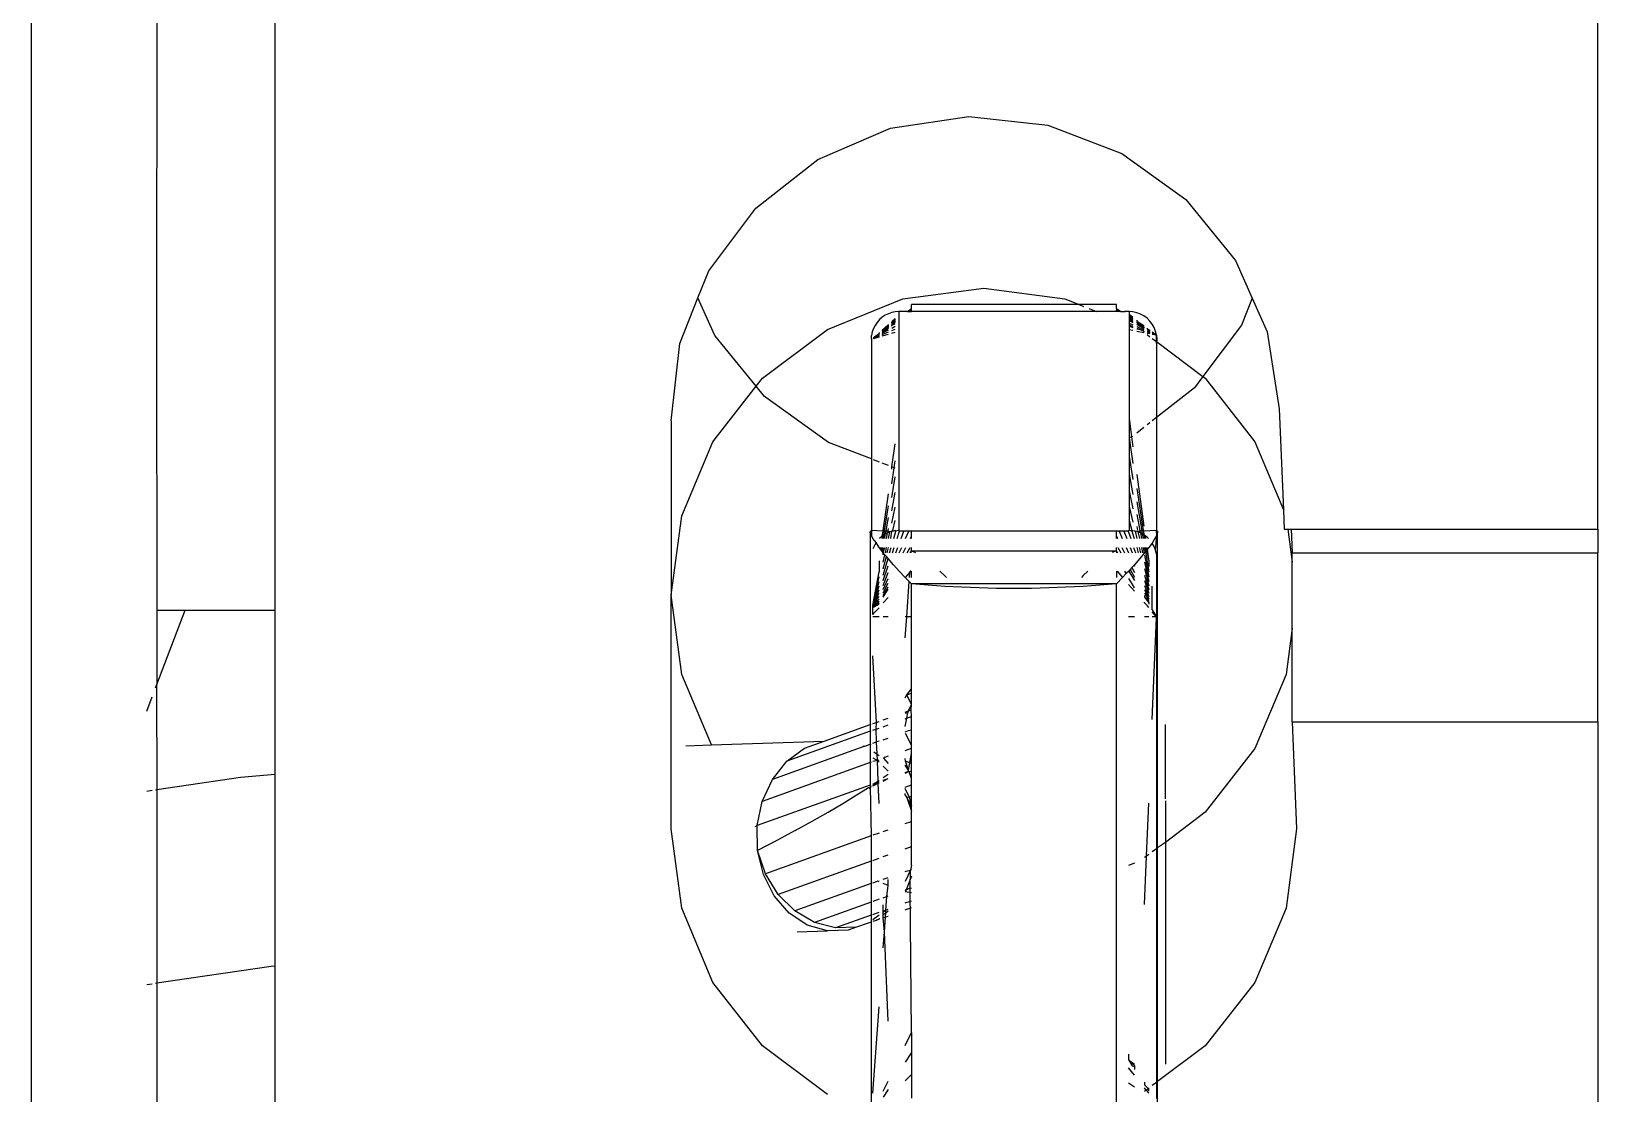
# Model space of a CAD drawing. Header units: millimetres. Extents: x 3552052 to 4144896, y -707811 to -630695.
# Drawn here: x 3697478.4 to 3697552.6, y -683423.7 to -683373.4 of the extents above; entities that cross this region are included whole.
import ezdxf

# ---------------------------------------------------------------- set-up
doc = ezdxf.new("R2010")
doc.units = ezdxf.units.MM
doc.header["$LTSCALE"] = 6
doc.header["$MEASUREMENT"] = 0
doc.layers.add('EQP', color=6, linetype='CONTINUOUS', lineweight=0)

msp = doc.modelspace()

# ---------------------------------------------------------------- linework, layer by layer
at = {"layer": 'EQP', "lineweight": -3}
for p, q in [((3697478.431, -683296.709), (3697478.431, -683579.116)), ((3697489.978, -683400.839), (3697489.978, -683348.231)), ((3697552.595, -683397.018), (3697552.595, -683348.231)), ((3697484.38, -683367.756), (3697484.365, -683388.001)), ((3697519.108, -683378.037), (3697522.825, -683377.481)), ((3697522.825, -683377.481), (3697526.562, -683377.888)), ((3697515.664, -683379.517), (3697519.108, -683378.037)), ((3697526.562, -683377.888), (3697530.064, -683379.229)), ((3697530.064, -683379.229), (3697533.093, -683381.413)), ((3697512.729, -683381.821), (3697515.664, -683379.517)), ((3697533.093, -683381.413), (3697535.442, -683384.292)), ((3697510.502, -683384.791), (3697512.729, -683381.821)), ((3697535.442, -683384.292), (3697536.241, -683386.08)), ((3697509.996, -683386.06), (3697510.502, -683384.791)), ((3697519.697, -683386.107), (3697523.531, -683385.612)), ((3697523.531, -683385.612), (3697527.364, -683386.107)), ((3697509.134, -683388.225), (3697509.996, -683386.06)), ((3697510.796, -683387.848), (3697509.996, -683386.06)), ((3697516.125, -683387.558), (3697519.697, -683386.107)), ((3697519.919, -683386.714), (3697520.103, -683386.573)), ((3697520.012, -683386.714), (3697520.103, -683386.648)), ((3697528.048, -683386.385), (3697520.103, -683386.385)), ((3697520.103, -683386.573), (3697520.103, -683386.385)), ((3697520.103, -683386.648), (3697520.103, -683386.573)), ((3697520.103, -683386.714), (3697520.103, -683386.648)), ((3697527.364, -683386.107), (3697528.048, -683386.385)), ((3697529.808, -683386.385), (3697528.048, -683386.385)), ((3697528.048, -683386.385), (3697528.254, -683386.469)), ((3697528.512, -683386.573), (3697528.857, -683386.714)), ((3697529.808, -683386.573), (3697529.808, -683386.385)), ((3697529.808, -683386.573), (3697530.019, -683386.714)), ((3697529.808, -683386.573), (3697529.808, -683386.648)), ((3697529.808, -683386.714), (3697529.808, -683386.648)), ((3697529.808, -683386.648), (3697529.913, -683386.714)), ((3697536.241, -683386.08), (3697535.736, -683387.349)), ((3697536.241, -683386.08), (3697536.951, -683387.668)), ((3697518.379, -683387.365), (3697518.304, -683387.518)), ((3697518.474, -683387.223), (3697518.379, -683387.365)), ((3697518.587, -683387.095), (3697518.474, -683387.223)), ((3697518.715, -683386.983), (3697518.587, -683387.095)), ((3697518.857, -683386.888), (3697518.715, -683386.983)), ((3697518.715, -683387.591), (3697519.01, -683387.319)), ((3697518.715, -683387.591), (3697519.01, -683387.382)), ((3697519.01, -683386.813), (3697518.857, -683386.888)), ((3697519.172, -683386.758), (3697519.01, -683386.813)), ((3697519.01, -683387.382), (3697519.01, -683387.345)), ((3697519.01, -683387.435), (3697519.01, -683387.382)), ((3697519.34, -683386.725), (3697519.172, -683386.758)), ((3697519.172, -683387.185), (3697519.34, -683387.041)), ((3697519.172, -683387.21), (3697519.34, -683387.123)), ((3697519.172, -683387.319), (3697519.34, -683387.198)), ((3697519.172, -683387.281), (3697519.34, -683387.198)), ((3697519.172, -683387.255), (3697519.172, -683387.21)), ((3697519.34, -683387.237), (3697519.172, -683387.352)), ((3697519.172, -683387.352), (3697519.34, -683387.293)), ((3697519.172, -683387.4), (3697519.172, -683387.352)), ((3697519.172, -683387.497), (3697519.34, -683387.408)), ((3697519.51, -683386.714), (3697519.34, -683386.725)), ((3697519.34, -683387.123), (3697519.34, -683387.071)), ((3697519.34, -683387.198), (3697519.34, -683387.153)), ((3697519.51, -683386.714), (3697519.511, -683397.069)), ((3697519.919, -683386.714), (3697519.51, -683386.714)), ((3697519.919, -683386.714), (3697520.012, -683386.714)), ((3697520.012, -683386.714), (3697520.103, -683386.714)), ((3697528.857, -683386.714), (3697520.103, -683386.714)), ((3697529.808, -683386.714), (3697528.857, -683386.714)), ((3697529.913, -683386.714), (3697529.808, -683386.714)), ((3697530.019, -683386.714), (3697529.913, -683386.714)), ((3697530.019, -683386.714), (3697530.186, -683386.714)), ((3697530.186, -683386.714), (3697530.221, -683386.714)), ((3697530.404, -683386.714), (3697530.186, -683386.714)), ((3697530.591, -683386.727), (3697530.404, -683386.714)), ((3697530.404, -683386.714), (3697530.404, -683386.832)), ((3697530.404, -683386.832), (3697530.591, -683386.975)), ((3697530.404, -683386.832), (3697530.404, -683386.897)), ((3697530.404, -683386.897), (3697530.591, -683387.031)), ((3697530.404, -683386.897), (3697530.404, -683386.934)), ((3697530.404, -683386.934), (3697530.591, -683387.063)), ((3697530.404, -683386.934), (3697530.404, -683386.969)), ((3697530.404, -683386.969), (3697530.591, -683387.092)), ((3697530.404, -683386.969), (3697530.404, -683387.02)), ((3697530.404, -683387.02), (3697530.591, -683387.136)), ((3697530.404, -683387.02), (3697530.404, -683387.065)), ((3697530.404, -683387.065), (3697530.591, -683387.175)), ((3697530.404, -683387.065), (3697530.404, -683387.129)), ((3697530.404, -683387.129), (3697530.591, -683387.23)), ((3697530.404, -683387.129), (3697530.404, -683387.26)), ((3697530.404, -683387.26), (3697530.591, -683387.342)), ((3697530.404, -683387.26), (3697530.404, -683387.342)), ((3697530.404, -683387.342), (3697530.591, -683387.418)), ((3697530.404, -683387.342), (3697530.404, -683387.41)), ((3697530.404, -683387.41), (3697530.591, -683387.471)), ((3697530.404, -683387.41), (3697530.404, -683387.578)), ((3697530.773, -683386.766), (3697530.591, -683386.727)), ((3697530.948, -683386.831), (3697530.773, -683386.766)), ((3697530.773, -683387.115), (3697530.773, -683387.162)), ((3697530.773, -683387.162), (3697531.112, -683387.406)), ((3697530.773, -683387.162), (3697531.112, -683387.376)), ((3697530.773, -683387.189), (3697531.112, -683387.438)), ((3697530.773, -683387.213), (3697531.112, -683387.438)), ((3697530.773, -683387.25), (3697531.112, -683387.438)), ((3697530.773, -683387.282), (3697531.112, -683387.482)), ((3697530.773, -683387.328), (3697531.112, -683387.511)), ((3697530.773, -683387.422), (3697531.112, -683387.571)), ((3697531.112, -683386.92), (3697530.948, -683386.831)), ((3697531.262, -683387.031), (3697531.112, -683386.92)), ((3697531.395, -683387.163), (3697531.262, -683387.031)), ((3697531.507, -683387.311), (3697531.395, -683387.163)), ((3697531.597, -683387.474), (3697531.507, -683387.311)), ((3697535.736, -683387.349), (3697533.904, -683389.791)), ((3697484.365, -683388.001), (3697484.38, -683400.84)), ((3697512.757, -683390.251), (3697510.796, -683387.848)), ((3697513.058, -683389.866), (3697516.125, -683387.558)), ((3697518.204, -683388.016), (3697518.215, -683387.846)), ((3697518.204, -683388.016), (3697518.249, -683387.992)), ((3697518.204, -683388.016), (3697518.204, -683393.688)), ((3697518.249, -683387.679), (3697518.215, -683387.846)), ((3697518.304, -683387.518), (3697518.249, -683387.679)), ((3697518.304, -683387.963), (3697518.587, -683387.741)), ((3697518.304, -683387.933), (3697518.587, -683387.741)), ((3697518.304, -683387.963), (3697518.587, -683387.773)), ((3697518.304, -683387.963), (3697518.587, -683387.811)), ((3697518.304, -683387.963), (3697518.587, -683387.855)), ((3697518.304, -683387.987), (3697518.587, -683387.905)), ((3697518.587, -683387.741), (3697518.587, -683387.698)), ((3697518.715, -683387.648), (3697519.01, -683387.435)), ((3697519.01, -683387.463), (3697518.715, -683387.648)), ((3697518.715, -683387.691), (3697519.01, -683387.503)), ((3697518.715, -683387.742), (3697519.01, -683387.584)), ((3697518.715, -683387.801), (3697519.01, -683387.677)), ((3697518.715, -683387.867), (3697519.01, -683387.781)), ((3697519.172, -683387.609), (3697519.34, -683387.539)), ((3697519.172, -683387.734), (3697519.34, -683387.685)), ((3697530.591, -683387.614), (3697530.404, -683387.578)), ((3697530.404, -683387.578), (3697530.405, -683391.766)), ((3697530.773, -683387.492), (3697530.937, -683387.558)), ((3697530.773, -683387.53), (3697530.937, -683387.558)), ((3697531.112, -683387.715), (3697530.773, -683387.649)), ((3697530.937, -683387.558), (3697530.993, -683387.6)), ((3697530.993, -683387.6), (3697531.112, -683387.639)), ((3697531.112, -683387.438), (3697531.112, -683387.482)), ((3697531.112, -683387.639), (3697531.112, -683387.691)), ((3697531.262, -683387.491), (3697531.262, -683387.537)), ((3697531.262, -683387.537), (3697531.395, -683387.648)), ((3697531.262, -683387.537), (3697531.395, -683387.617)), ((3697531.262, -683387.537), (3697531.395, -683387.593)), ((3697531.262, -683387.57), (3697531.395, -683387.648)), ((3697531.262, -683387.636), (3697531.395, -683387.695)), ((3697531.262, -683387.688), (3697531.395, -683387.73)), ((3697531.395, -683387.77), (3697531.262, -683387.744)), ((3697531.262, -683387.803), (3697531.395, -683387.903)), ((3697531.507, -683387.679), (3697531.704, -683387.83)), ((3697531.507, -683387.714), (3697531.704, -683387.83)), ((3697531.507, -683387.744), (3697531.704, -683387.83)), ((3697531.704, -683387.83), (3697531.507, -683387.792)), ((3697531.507, -683387.988), (3697531.706, -683388.137)), ((3697531.664, -683387.649), (3697531.597, -683387.474)), ((3697531.704, -683387.83), (3697531.664, -683387.649)), ((3697531.706, -683388.137), (3697531.704, -683387.83)), ((3697531.704, -683387.83), (3697531.719, -683388.016)), ((3697531.707, -683388.202), (3697531.706, -683388.137)), ((3697531.706, -683388.137), (3697533.904, -683389.791)), ((3697531.719, -683388.016), (3697531.707, -683388.202)), ((3697536.951, -683387.668), (3697537.518, -683391.313)), ((3697508.719, -683391.89), (3697509.134, -683388.225)), ((3697531.707, -683388.202), (3697531.707, -683391.733)), ((3697510.704, -683392.874), (3697512.757, -683390.251)), ((3697512.757, -683390.251), (3697513.058, -683389.866)), ((3697513.145, -683390.727), (3697512.757, -683390.251)), ((3697533.509, -683390.319), (3697531.707, -683391.733)), ((3697533.904, -683389.791), (3697533.509, -683390.319)), ((3697533.904, -683389.791), (3697534.004, -683389.866)), ((3697534.004, -683389.866), (3697536.358, -683392.874)), ((3697516.174, -683392.911), (3697513.145, -683390.727)), ((3697530.405, -683391.766), (3697530.526, -683392.641)), ((3697530.405, -683391.766), (3697530.405, -683392.687)), ((3697531.707, -683391.733), (3697531.507, -683391.889)), ((3697531.707, -683391.733), (3697531.707, -683397.069)), ((3697537.518, -683391.313), (3697537.716, -683396.09)), ((3697508.719, -683391.89), (3697508.719, -683400.136)), ((3697531.113, -683392.199), (3697530.773, -683392.465)), ((3697531.395, -683391.978), (3697531.262, -683392.081)), ((3697509.224, -683396.377), (3697510.704, -683392.874)), ((3697518.204, -683393.688), (3697516.174, -683392.911)), ((3697519.172, -683394.059), (3697519.34, -683392.967)), ((3697530.526, -683392.641), (3697530.405, -683392.687)), ((3697530.405, -683392.687), (3697530.591, -683393.9)), ((3697530.405, -683392.687), (3697530.405, -683393.572)), ((3697530.573, -683392.622), (3697530.526, -683392.641)), ((3697530.526, -683392.641), (3697530.591, -683393.111)), ((3697536.358, -683392.874), (3697537.716, -683396.09)), ((3697518.204, -683393.688), (3697518.205, -683397.069)), ((3697518.249, -683393.705), (3697518.204, -683393.688)), ((3697518.587, -683393.835), (3697518.304, -683393.726)), ((3697519.011, -683393.997), (3697518.715, -683393.884)), ((3697519.172, -683394.175), (3697519.172, -683394.059)), ((3697519.289, -683394.103), (3697519.172, -683394.059)), ((3697519.172, -683394.86), (3697519.289, -683394.103)), ((3697519.289, -683394.103), (3697519.34, -683393.77)), ((3697519.34, -683394.123), (3697519.289, -683394.103)), ((3697530.405, -683393.572), (3697530.591, -683394.658)), ((3697530.405, -683393.572), (3697530.405, -683394.413)), ((3697519.172, -683395.517), (3697519.34, -683394.541)), ((3697530.405, -683394.413), (3697530.591, -683395.379)), ((3697530.405, -683394.413), (3697530.405, -683395.204)), ((3697530.773, -683394.428), (3697531.113, -683396.875)), ((3697518.771, -683397.069), (3697519.011, -683395.342)), ((3697519.172, -683396.143), (3697519.34, -683395.275)), ((3697530.405, -683395.204), (3697530.591, -683396.056)), ((3697530.405, -683395.204), (3697530.405, -683395.937)), ((3697530.774, -683395.087), (3697531.078, -683397.069)), ((3697518.833, -683397.069), (3697519.011, -683395.912)), ((3697519.173, -683396.73), (3697519.34, -683395.964)), ((3697530.405, -683395.937), (3697530.591, -683396.685)), ((3697530.405, -683395.937), (3697530.405, -683396.607)), ((3697530.774, -683395.722), (3697531.005, -683397.069)), ((3697530.774, -683396.325), (3697530.917, -683397.069)), ((3697537.716, -683396.09), (3697537.755, -683397.018)), ((3697508.719, -683400.136), (3697509.224, -683396.377)), ((3697518.158, -683397.099), (3697518.205, -683397.069)), ((3697518.767, -683397.099), (3697518.205, -683397.069)), ((3697518.906, -683397.069), (3697519.011, -683396.46)), ((3697518.994, -683397.069), (3697519.011, -683396.981)), ((3697519.224, -683397.069), (3697519.34, -683396.604)), ((3697519.511, -683397.069), (3697519.365, -683397.099)), ((3697519.542, -683397.099), (3697519.511, -683397.069)), ((3697530.405, -683397.069), (3697530.369, -683397.099)), ((3697530.405, -683396.607), (3697530.537, -683397.069)), ((3697530.405, -683396.607), (3697530.405, -683397.069)), ((3697530.545, -683397.099), (3697530.405, -683397.069)), ((3697530.774, -683396.891), (3697530.812, -683397.069)), ((3697531.005, -683397.069), (3697530.923, -683397.099)), ((3697531.083, -683397.099), (3697531.005, -683397.069)), ((3697531.707, -683397.069), (3697531.083, -683397.099)), ((3697531.707, -683397.069), (3697531.754, -683397.099)), ((3697537.755, -683397.018), (3697537.924, -683397.018)), ((3697537.924, -683397.018), (3697538.132, -683398.573)), ((3697537.924, -683397.018), (3697538.086, -683397.018)), ((3697538.086, -683397.018), (3697538.132, -683398.132)), ((3697538.086, -683397.018), (3697552.595, -683397.018)), ((3697552.595, -683397.018), (3697552.595, -683398.132)), ((3697518.155, -683397.174), (3697518.158, -683397.099)), ((3697518.205, -683397.307), (3697518.155, -683397.174)), ((3697518.155, -683397.174), (3697518.155, -683406.261)), ((3697518.205, -683397.099), (3697518.205, -683397.307)), ((3697518.281, -683397.45), (3697518.205, -683397.307)), ((3697518.43, -683397.646), (3697518.281, -683397.45)), ((3697518.38, -683397.721), (3697518.304, -683397.874)), ((3697518.43, -683397.646), (3697518.38, -683397.721)), ((3697518.571, -683397.874), (3697518.43, -683397.646)), ((3697518.716, -683397.339), (3697518.588, -683397.45)), ((3697518.716, -683397.339), (3697518.767, -683397.099)), ((3697518.716, -683397.339), (3697518.8, -683397.282)), ((3697518.718, -683397.45), (3697518.716, -683397.339)), ((3697518.828, -683397.099), (3697518.767, -683397.099)), ((3697518.774, -683397.45), (3697518.8, -683397.282)), ((3697518.8, -683397.282), (3697518.828, -683397.099)), ((3697518.858, -683397.244), (3697518.8, -683397.282)), ((3697518.901, -683397.099), (3697518.828, -683397.099)), ((3697518.841, -683397.45), (3697518.858, -683397.244)), ((3697518.858, -683397.244), (3697518.901, -683397.099)), ((3697518.971, -683397.188), (3697518.858, -683397.244)), ((3697518.988, -683397.099), (3697518.901, -683397.099)), ((3697518.92, -683397.45), (3697518.971, -683397.188)), ((3697519.011, -683397.169), (3697518.971, -683397.188)), ((3697519.011, -683397.169), (3697518.988, -683397.099)), ((3697519.082, -683397.144), (3697518.988, -683397.099)), ((3697519.082, -683397.144), (3697519.011, -683397.169)), ((3697519.015, -683397.45), (3697519.082, -683397.144)), ((3697519.173, -683397.114), (3697519.082, -683397.144)), ((3697519.129, -683397.45), (3697519.173, -683397.114)), ((3697519.217, -683397.099), (3697519.173, -683397.114)), ((3697519.246, -683397.099), (3697519.217, -683397.099)), ((3697519.34, -683397.081), (3697519.246, -683397.099)), ((3697519.265, -683397.45), (3697519.365, -683397.099)), ((3697519.365, -683397.099), (3697519.34, -683397.081)), ((3697519.426, -683397.45), (3697519.542, -683397.099)), ((3697519.747, -683397.099), (3697519.542, -683397.099)), ((3697519.614, -683397.45), (3697519.747, -683397.099)), ((3697519.979, -683397.099), (3697519.747, -683397.099)), ((3697519.826, -683397.45), (3697519.979, -683397.099)), ((3697520.103, -683397.099), (3697519.979, -683397.099)), ((3697520.052, -683397.45), (3697520.103, -683397.349)), ((3697520.103, -683397.349), (3697520.103, -683397.099)), ((3697529.808, -683397.099), (3697520.103, -683397.099)), ((3697520.103, -683397.45), (3697520.103, -683397.349)), ((3697529.808, -683397.349), (3697529.808, -683397.099)), ((3697529.931, -683397.099), (3697529.808, -683397.099)), ((3697529.808, -683397.45), (3697529.808, -683397.349)), ((3697529.808, -683397.349), (3697529.858, -683397.45)), ((3697529.931, -683397.099), (3697530.085, -683397.45)), ((3697530.163, -683397.099), (3697529.931, -683397.099)), ((3697530.163, -683397.099), (3697530.297, -683397.45)), ((3697530.369, -683397.099), (3697530.163, -683397.099)), ((3697530.369, -683397.099), (3697530.485, -683397.45)), ((3697530.591, -683397.083), (3697530.545, -683397.099)), ((3697530.545, -683397.099), (3697530.646, -683397.45)), ((3697530.696, -683397.105), (3697530.591, -683397.083)), ((3697530.696, -683397.105), (3697530.782, -683397.45)), ((3697530.774, -683397.122), (3697530.696, -683397.105)), ((3697530.828, -683397.142), (3697530.774, -683397.122)), ((3697530.819, -683397.099), (3697530.828, -683397.142)), ((3697530.923, -683397.099), (3697530.828, -683397.142)), ((3697530.828, -683397.142), (3697530.896, -683397.45)), ((3697530.949, -683397.187), (3697530.828, -683397.142)), ((3697530.923, -683397.099), (3697530.949, -683397.187)), ((3697530.949, -683397.187), (3697530.991, -683397.45)), ((3697531.033, -683397.232), (3697530.949, -683397.187)), ((3697531.01, -683397.099), (3697531.033, -683397.232)), ((3697531.033, -683397.232), (3697531.07, -683397.45)), ((3697531.113, -683397.276), (3697531.033, -683397.232)), ((3697531.083, -683397.099), (3697531.113, -683397.276)), ((3697531.113, -683397.276), (3697531.137, -683397.45)), ((3697531.175, -683397.322), (3697531.113, -683397.276)), ((3697531.175, -683397.322), (3697531.192, -683397.45)), ((3697531.263, -683397.387), (3697531.175, -683397.322)), ((3697531.326, -683397.45), (3697531.263, -683397.387)), ((3697531.508, -683397.667), (3697531.341, -683397.874)), ((3697531.631, -683397.45), (3697531.508, -683397.667)), ((3697531.598, -683397.83), (3697531.508, -683397.667)), ((3697531.715, -683397.292), (3697531.631, -683397.45)), ((3697531.664, -683398.004), (3697531.715, -683397.292)), ((3697531.715, -683397.292), (3697531.707, -683397.099)), ((3697531.757, -683397.174), (3697531.715, -683397.292)), ((3697531.754, -683397.099), (3697531.757, -683397.174)), ((3697531.757, -683412.097), (3697531.757, -683397.174)), ((3697518.304, -683397.874), (3697518.281, -683397.942)), ((3697518.646, -683397.971), (3697518.571, -683397.874)), ((3697518.571, -683398.516), (3697518.571, -683399.024)), ((3697518.646, -683397.971), (3697518.66, -683397.874)), ((3697518.686, -683398.022), (3697518.646, -683397.971)), ((3697518.686, -683398.022), (3697518.709, -683397.874)), ((3697518.732, -683398.081), (3697518.686, -683398.022)), ((3697518.732, -683398.081), (3697518.768, -683397.874)), ((3697518.769, -683398.129), (3697518.732, -683398.081)), ((3697518.769, -683398.129), (3697518.838, -683397.874)), ((3697518.769, -683398.231), (3697518.769, -683398.129)), ((3697518.846, -683398.222), (3697518.769, -683398.129)), ((3697518.769, -683398.574), (3697518.846, -683398.222)), ((3697518.769, -683398.893), (3697518.916, -683398.306)), ((3697518.769, -683399.183), (3697518.994, -683398.4)), ((3697518.916, -683398.306), (3697518.846, -683398.222)), ((3697518.867, -683398.129), (3697518.923, -683397.874)), ((3697518.994, -683398.4), (3697518.916, -683398.306)), ((3697518.96, -683398.129), (3697519.023, -683397.874)), ((3697519.252, -683398.697), (3697518.994, -683398.4)), ((3697519.071, -683398.129), (3697519.144, -683397.874)), ((3697519.203, -683398.129), (3697519.287, -683397.874)), ((3697519.356, -683398.129), (3697519.453, -683397.874)), ((3697519.529, -683398.129), (3697519.641, -683397.874)), ((3697519.714, -683398.129), (3697519.842, -683397.874)), ((3697519.895, -683398.129), (3697520.038, -683397.874)), ((3697520.046, -683398.129), (3697520.103, -683398.035)), ((3697520.096, -683398.129), (3697520.103, -683398.035)), ((3697520.103, -683398.035), (3697520.103, -683397.874)), ((3697520.103, -683398.035), (3697529.808, -683398.035)), ((3697520.103, -683398.035), (3697520.3, -683398.119)), ((3697529.808, -683398.035), (3697529.61, -683398.119)), ((3697529.808, -683398.035), (3697529.808, -683397.874)), ((3697529.808, -683398.035), (3697529.865, -683398.129)), ((3697529.808, -683398.035), (3697529.808, -683398.129)), ((3697529.873, -683397.874), (3697530.016, -683398.129)), ((3697530.069, -683397.874), (3697530.196, -683398.129)), ((3697530.27, -683397.874), (3697530.382, -683398.129)), ((3697530.458, -683397.874), (3697530.555, -683398.129)), ((3697530.624, -683397.874), (3697530.708, -683398.129)), ((3697530.913, -683398.405), (3697530.659, -683398.697)), ((3697530.767, -683397.874), (3697530.84, -683398.129)), ((3697530.887, -683397.874), (3697530.951, -683398.129)), ((3697531.126, -683398.149), (3697530.913, -683398.405)), ((3697530.988, -683397.874), (3697531.044, -683398.129)), ((3697531.073, -683397.874), (3697531.126, -683398.149)), ((3697531.142, -683398.129), (3697531.126, -683398.149)), ((3697531.179, -683398.082), (3697531.142, -683398.129)), ((3697531.142, -683398.235), (3697531.341, -683399.264)), ((3697531.143, -683397.874), (3697531.179, -683398.082)), ((3697531.225, -683398.023), (3697531.179, -683398.082)), ((3697531.179, -683398.082), (3697531.341, -683399.028)), ((3697531.202, -683397.874), (3697531.225, -683398.023)), ((3697531.265, -683397.971), (3697531.225, -683398.023)), ((3697531.225, -683398.023), (3697531.341, -683398.521)), ((3697531.251, -683397.874), (3697531.265, -683397.971)), ((3697531.341, -683397.874), (3697531.265, -683397.971)), ((3697531.265, -683397.971), (3697531.341, -683398.521)), ((3697531.341, -683398.521), (3697531.341, -683398.78)), ((3697531.664, -683398.004), (3697531.598, -683397.83)), ((3697531.705, -683398.186), (3697531.664, -683398.004)), ((3697531.705, -683398.186), (3697531.707, -683401.159)), ((3697538.132, -683398.132), (3697552.595, -683398.132)), ((3697538.132, -683398.573), (3697538.132, -683398.132)), ((3697552.595, -683406.135), (3697552.595, -683398.132)), ((3697518.281, -683400.608), (3697518.571, -683399.024)), ((3697518.281, -683400.608), (3697518.571, -683399.261)), ((3697518.769, -683399.444), (3697518.998, -683398.749)), ((3697518.769, -683399.672), (3697518.998, -683399.07)), ((3697519.525, -683398.998), (3697519.252, -683398.697)), ((3697519.811, -683399.301), (3697519.525, -683398.998)), ((3697520.031, -683399.047), (3697519.811, -683399.301)), ((3697520.013, -683399.3), (3697520.031, -683399.047)), ((3697520.031, -683399.047), (3697520.035, -683398.998)), ((3697520.074, -683398.998), (3697520.035, -683398.998)), ((3697520.103, -683399.3), (3697520.103, -683398.998)), ((3697521.451, -683398.998), (3697521.672, -683399.211)), ((3697521.672, -683399.211), (3697521.759, -683399.3)), ((3697528.238, -683399.211), (3697528.152, -683399.3)), ((3697528.46, -683398.998), (3697528.238, -683399.211)), ((3697529.808, -683398.998), (3697529.808, -683399.3)), ((3697529.838, -683398.998), (3697530.1, -683399.301)), ((3697530.273, -683399.117), (3697530.1, -683399.301)), ((3697530.255, -683399.084), (3697530.213, -683398.998)), ((3697530.273, -683399.117), (3697530.255, -683399.084)), ((3697530.39, -683398.994), (3697530.273, -683399.117)), ((3697530.457, -683398.92), (3697530.39, -683398.994)), ((3697530.39, -683398.994), (3697530.659, -683399.436)), ((3697530.543, -683398.825), (3697530.457, -683398.92)), ((3697530.457, -683398.92), (3697530.659, -683399.283)), ((3697530.659, -683398.697), (3697530.543, -683398.825)), ((3697530.543, -683398.825), (3697530.659, -683399.058)), ((3697530.63, -683398.697), (3697530.659, -683398.764)), ((3697531.142, -683398.577), (3697531.341, -683399.487)), ((3697531.142, -683398.895), (3697531.341, -683399.692)), ((3697531.142, -683399.186), (3697531.341, -683399.881)), ((3697538.132, -683401.699), (3697538.132, -683398.573)), ((3697518.281, -683400.608), (3697518.571, -683399.484)), ((3697518.281, -683400.608), (3697518.571, -683399.69)), ((3697518.281, -683400.608), (3697518.571, -683399.878)), ((3697518.769, -683399.867), (3697518.998, -683399.343)), ((3697518.769, -683400.025), (3697518.998, -683399.566)), ((3697518.769, -683400.146), (3697518.998, -683399.736)), ((3697518.769, -683400.23), (3697518.998, -683399.853)), ((3697520, -683399.492), (3697519.811, -683399.301)), ((3697519.881, -683401.159), (3697520, -683399.492)), ((3697520.103, -683399.597), (3697520, -683399.492)), ((3697529.808, -683399.597), (3697520.103, -683399.597)), ((3697520.887, -683399.665), (3697520.103, -683399.597)), ((3697520.103, -683401.159), (3697520.103, -683399.597)), ((3697521.685, -683399.721), (3697520.887, -683399.665)), ((3697522.493, -683399.764), (3697521.685, -683399.721)), ((3697523.31, -683399.795), (3697522.493, -683399.764)), ((3697524.131, -683399.814), (3697523.31, -683399.795)), ((3697524.956, -683399.82), (3697524.131, -683399.814)), ((3697525.78, -683399.814), (3697524.956, -683399.82)), ((3697526.602, -683399.795), (3697525.78, -683399.814)), ((3697527.418, -683399.764), (3697526.602, -683399.795)), ((3697528.227, -683399.721), (3697527.418, -683399.764)), ((3697529.024, -683399.665), (3697528.227, -683399.721)), ((3697529.808, -683399.597), (3697529.024, -683399.665)), ((3697530.1, -683399.301), (3697529.808, -683399.597)), ((3697529.808, -683447.581), (3697529.808, -683399.597)), ((3697530.386, -683399.632), (3697530.659, -683399.948)), ((3697530.549, -683399.606), (3697530.396, -683399.345)), ((3697530.659, -683399.781), (3697530.549, -683399.606)), ((3697531.142, -683399.446), (3697531.341, -683400.049)), ((3697531.142, -683399.674), (3697531.341, -683400.197)), ((3697531.142, -683399.868), (3697531.341, -683400.323)), ((3697531.142, -683400.027), (3697531.341, -683400.425)), ((3697531.505, -683400.828), (3697531.505, -683399.705)), ((3697508.719, -683411.199), (3697508.719, -683400.136)), ((3697509.224, -683403.895), (3697508.719, -683400.136)), ((3697518.281, -683400.608), (3697518.571, -683400.047)), ((3697518.281, -683400.608), (3697518.571, -683400.195)), ((3697518.281, -683400.608), (3697518.571, -683400.321)), ((3697518.281, -683400.662), (3697518.571, -683400.424)), ((3697518.281, -683400.714), (3697518.571, -683400.503)), ((3697518.281, -683400.714), (3697518.571, -683400.557)), ((3697518.281, -683400.662), (3697518.281, -683400.608)), ((3697518.281, -683400.714), (3697518.281, -683400.662)), ((3697518.281, -683401.034), (3697518.281, -683400.714)), ((3697518.571, -683400.736), (3697518.281, -683401.034)), ((3697518.998, -683400.241), (3697518.769, -683400.506)), ((3697531.142, -683400.148), (3697531.142, -683400.231)), ((3697531.142, -683400.231), (3697531.341, -683400.504)), ((3697531.142, -683400.506), (3697531.142, -683400.472)), ((3697531.275, -683400.644), (3697531.142, -683400.506)), ((3697531.341, -683400.725), (3697531.275, -683400.644)), ((3697531.341, -683400.504), (3697531.341, -683400.558)), ((3697484.38, -683400.84), (3697485.719, -683400.84)), ((3697484.38, -683404.361), (3697485.719, -683400.84)), ((3697484.38, -683400.84), (3697484.38, -683404.361)), ((3697485.719, -683400.84), (3697489.978, -683400.839)), ((3697489.978, -683408.606), (3697489.978, -683400.839)), ((3697518.281, -683401.034), (3697518.281, -683401.071)), ((3697518.571, -683401.159), (3697518.281, -683401.159)), ((3697518.998, -683401.159), (3697518.769, -683401.159)), ((3697519.811, -683402.148), (3697519.881, -683401.159)), ((3697519.881, -683401.159), (3697519.811, -683401.159)), ((3697520.103, -683401.159), (3697519.881, -683401.159)), ((3697520.103, -683404.572), (3697520.103, -683401.159)), ((3697530.659, -683401.159), (3697530.386, -683401.159)), ((3697531.341, -683401.159), (3697531.142, -683401.159)), ((3697531.505, -683400.828), (3697531.707, -683401.159)), ((3697531.707, -683401.159), (3697531.505, -683400.925)), ((3697531.707, -683401.159), (3697531.505, -683401.159)), ((3697531.505, -683406.021), (3697531.705, -683401.206)), ((3697531.705, -683401.206), (3697531.707, -683401.159)), ((3697531.705, -683401.206), (3697531.707, -683412.135)), ((3697538.132, -683401.699), (3697537.838, -683403.895)), ((3697538.132, -683406.135), (3697538.132, -683401.699)), ((3697518.451, -683406.155), (3697518.281, -683403.004)), ((3697484.318, -683404.525), (3697484.365, -683404.4)), ((3697484.365, -683404.4), (3697484.38, -683404.361)), ((3697484.365, -683404.4), (3697484.38, -683409.34)), ((3697510.629, -683407.221), (3697509.224, -683403.895)), ((3697537.838, -683403.895), (3697536.358, -683407.398)), ((3697483.9, -683405.623), (3697484.157, -683404.948)), ((3697519.811, -683404.994), (3697519.877, -683404.849)), ((3697519.877, -683404.849), (3697520.103, -683404.572)), ((3697519.877, -683404.849), (3697520.103, -683404.768)), ((3697520.103, -683405.307), (3697519.877, -683404.849)), ((3697520.103, -683404.768), (3697520.103, -683404.572)), ((3697520.103, -683405.307), (3697520.103, -683404.768)), ((3697518.769, -683406.044), (3697518.998, -683405.961)), ((3697519.811, -683405.667), (3697519.964, -683405.612)), ((3697519.925, -683405.698), (3697519.811, -683405.739)), ((3697519.811, -683405.989), (3697519.879, -683405.965)), ((3697519.811, -683406.356), (3697519.879, -683405.965)), ((3697519.879, -683405.965), (3697519.925, -683405.698)), ((3697519.879, -683405.965), (3697519.97, -683405.924)), ((3697519.925, -683405.698), (3697519.964, -683405.612)), ((3697519.964, -683405.612), (3697520.103, -683405.307)), ((3697519.964, -683405.612), (3697520.096, -683405.564)), ((3697519.97, -683405.924), (3697520.103, -683405.884)), ((3697520.096, -683405.564), (3697520.103, -683405.307)), ((3697520.103, -683405.884), (3697520.096, -683405.564)), ((3697520.103, -683406.505), (3697520.103, -683405.884)), ((3697518.155, -683406.575), (3697514.198, -683407.996)), ((3697515.976, -683407.043), (3697518.155, -683406.261)), ((3697518.155, -683406.261), (3697518.196, -683406.246)), ((3697518.155, -683406.261), (3697518.155, -683406.575)), ((3697518.155, -683406.575), (3697518.196, -683406.56)), ((3697518.155, -683406.575), (3697518.155, -683407.19)), ((3697518.281, -683406.216), (3697518.451, -683406.155)), ((3697518.281, -683406.53), (3697518.428, -683406.486)), ((3697518.428, -683406.486), (3697518.451, -683406.155)), ((3697518.428, -683406.486), (3697518.571, -683406.435)), ((3697518.45, -683407.084), (3697518.428, -683406.486)), ((3697518.451, -683406.155), (3697518.525, -683406.131)), ((3697518.525, -683406.131), (3697518.571, -683406.115)), ((3697518.769, -683406.363), (3697518.998, -683406.281)), ((3697519.811, -683406.61), (3697519.971, -683406.538)), ((3697519.811, -683406.675), (3697520.103, -683407.247)), ((3697519.971, -683406.538), (3697520.103, -683406.505)), ((3697520.103, -683407.247), (3697520.103, -683406.505)), ((3697532.129, -683409.774), (3697532.129, -683406.265)), ((3697538.132, -683406.135), (3697552.595, -683406.135)), ((3697538.132, -683406.135), (3697538.342, -683411.199)), ((3697552.595, -683406.135), (3697552.595, -683445.253)), ((3697509.417, -683407.262), (3697510.629, -683407.221)), ((3697510.629, -683407.221), (3697515.976, -683407.043)), ((3697517.895, -683407.283), (3697513.522, -683408.854)), ((3697514.198, -683407.996), (3697515.043, -683407.378)), ((3697515.043, -683407.378), (3697515.976, -683407.043)), ((3697517.821, -683407.262), (3697517.895, -683407.283)), ((3697517.895, -683407.283), (3697518.155, -683407.19)), ((3697518.155, -683407.19), (3697518.196, -683407.175)), ((3697518.155, -683407.19), (3697518.155, -683408.056)), ((3697518.281, -683407.145), (3697518.45, -683407.084)), ((3697518.571, -683407.041), (3697518.45, -683407.084)), ((3697518.474, -683407.654), (3697518.45, -683407.084)), ((3697518.769, -683406.984), (3697518.998, -683406.901)), ((3697519.811, -683407.485), (3697520.103, -683407.38)), ((3697520.103, -683407.38), (3697520.103, -683407.247)), ((3697520.103, -683407.621), (3697520.103, -683407.38)), ((3697536.358, -683407.398), (3697534.004, -683410.406)), ((3697513.522, -683408.854), (3697514.198, -683407.996)), ((3697518.155, -683408.056), (3697513.818, -683409.613)), ((3697518.196, -683408.041), (3697518.155, -683408.056)), ((3697518.155, -683408.056), (3697518.155, -683409.121)), ((3697518.281, -683407.834), (3697518.492, -683407.959)), ((3697518.492, -683407.959), (3697518.281, -683408.011)), ((3697518.328, -683407.559), (3697518.474, -683407.654)), ((3697518.474, -683407.654), (3697518.571, -683407.717)), ((3697518.492, -683407.959), (3697518.474, -683407.654)), ((3697518.492, -683407.959), (3697518.571, -683407.93)), ((3697518.492, -683407.959), (3697518.571, -683408.037)), ((3697518.527, -683408.934), (3697518.492, -683407.959)), ((3697518.832, -683407.813), (3697518.781, -683407.855)), ((3697518.781, -683407.855), (3697518.998, -683408.103)), ((3697518.998, -683407.753), (3697518.832, -683407.813)), ((3697519.821, -683407.989), (3697519.811, -683407.863)), ((3697519.969, -683408.421), (3697519.811, -683408.182)), ((3697519.969, -683408.421), (3697519.821, -683407.989)), ((3697520.103, -683408.111), (3697519.821, -683407.989)), ((3697519.969, -683408.421), (3697520.103, -683407.621)), ((3697520.103, -683408.451), (3697520.103, -683407.621)), ((3697484.38, -683409.34), (3697488.341, -683408.754)), ((3697488.341, -683408.754), (3697489.978, -683408.606)), ((3697489.978, -683417.675), (3697489.978, -683408.606)), ((3697513.039, -683409.897), (3697513.502, -683408.897)), ((3697513.502, -683408.897), (3697513.522, -683408.854)), ((3697518.281, -683409.076), (3697518.527, -683408.934)), ((3697518.527, -683408.934), (3697518.571, -683408.909)), ((3697518.529, -683408.987), (3697518.527, -683408.934)), ((3697518.769, -683408.235), (3697518.998, -683408.463)), ((3697518.769, -683408.772), (3697518.998, -683408.614)), ((3697518.769, -683408.9), (3697518.998, -683408.818)), ((3697518.769, -683408.939), (3697518.998, -683408.818)), ((3697519.811, -683408.527), (3697519.96, -683408.473)), ((3697519.811, -683408.556), (3697519.96, -683408.473)), ((3697519.96, -683408.473), (3697519.969, -683408.421)), ((3697519.96, -683408.473), (3697519.993, -683408.491)), ((3697519.993, -683408.491), (3697520.103, -683408.451)), ((3697520.103, -683408.814), (3697519.993, -683408.491)), ((3697520.103, -683408.814), (3697520.103, -683408.451)), ((3697520.103, -683409.12), (3697520.103, -683408.814)), ((3697483.9, -683409.411), (3697484.157, -683409.373)), ((3697484.318, -683409.349), (3697484.38, -683409.34)), ((3697484.38, -683409.34), (3697484.38, -683418.492)), ((3697518.155, -683409.121), (3697512.802, -683411.043)), ((3697513.818, -683409.613), (3697513.039, -683409.897)), ((3697516.848, -683409.992), (3697517.488, -683409.604)), ((3697517.488, -683409.604), (3697518.072, -683409.237)), ((3697518.072, -683409.237), (3697518.155, -683409.225)), ((3697518.086, -683409.264), (3697518.155, -683409.225)), ((3697518.155, -683409.121), (3697518.196, -683409.106)), ((3697518.155, -683409.121), (3697518.155, -683409.225)), ((3697518.155, -683409.225), (3697518.196, -683409.174)), ((3697518.155, -683409.225), (3697518.196, -683409.202)), ((3697518.155, -683409.225), (3697518.196, -683411.527)), ((3697518.281, -683409.076), (3697518.529, -683408.987)), ((3697518.281, -683409.154), (3697518.529, -683408.987)), ((3697518.281, -683409.154), (3697518.531, -683409.041)), ((3697518.529, -683408.987), (3697518.571, -683408.972)), ((3697518.531, -683409.041), (3697518.529, -683408.987)), ((3697518.531, -683409.041), (3697518.571, -683409.024)), ((3697518.571, -683409.992), (3697518.531, -683409.041)), ((3697519.811, -683409.225), (3697520.103, -683409.12)), ((3697519.997, -683409.679), (3697519.811, -683409.29)), ((3697519.811, -683409.6), (3697519.811, -683409.522)), ((3697519.811, -683409.6), (3697519.885, -683409.719)), ((3697519.997, -683409.679), (3697520.103, -683409.645)), ((3697520.103, -683409.645), (3697520.103, -683409.12)), ((3697520.103, -683410.112), (3697520.103, -683409.645)), ((3697512.802, -683411.043), (3697513.039, -683409.897)), ((3697515.401, -683410.827), (3697516.152, -683410.399)), ((3697516.152, -683410.399), (3697516.848, -683409.992)), ((3697519.885, -683409.719), (3697519.997, -683409.679)), ((3697519.885, -683409.719), (3697520.103, -683410.359)), ((3697520.103, -683410.112), (3697519.885, -683409.719)), ((3697519.997, -683409.679), (3697520.103, -683410.112)), ((3697520.103, -683410.359), (3697520.103, -683410.112)), ((3697520.103, -683410.843), (3697520.103, -683410.359)), ((3697531.237, -683412.488), (3697531.341, -683409.979)), ((3697532.129, -683409.864), (3697532.129, -683411.838)), ((3697534.004, -683410.406), (3697532.129, -683411.838)), ((3697512.698, -683411.08), (3697512.802, -683411.043)), ((3697512.82, -683412.226), (3697512.802, -683411.043)), ((3697514.595, -683411.274), (3697515.401, -683410.827)), ((3697519.811, -683410.948), (3697520.103, -683410.843)), ((3697520.103, -683412.034), (3697520.103, -683410.843)), ((3697509.224, -683414.958), (3697508.719, -683411.199)), ((3697513.734, -683411.74), (3697512.82, -683412.226)), ((3697518.196, -683411.527), (3697513.195, -683413.323)), ((3697514.595, -683411.274), (3697513.734, -683411.74)), ((3697518.196, -683411.527), (3697518.196, -683412.719)), ((3697518.571, -683411.393), (3697518.281, -683411.497)), ((3697518.77, -683411.322), (3697518.998, -683411.239)), ((3697532.129, -683411.838), (3697531.757, -683412.097)), ((3697532.129, -683411.838), (3697532.129, -683422.333)), ((3697538.342, -683411.199), (3697537.838, -683414.958)), ((3697513.092, -683413.36), (3697512.82, -683412.226)), ((3697513.195, -683413.323), (3697512.82, -683412.226)), ((3697518.281, -683412.688), (3697518.571, -683412.584)), ((3697518.77, -683412.513), (3697518.998, -683412.431)), ((3697519.811, -683412.139), (3697520.103, -683412.034)), ((3697520.103, -683412.921), (3697520.103, -683412.034)), ((3697531.142, -683414.773), (3697531.237, -683412.488)), ((3697531.237, -683412.488), (3697531.142, -683412.559)), ((3697531.341, -683412.41), (3697531.237, -683412.488)), ((3697531.707, -683412.135), (3697531.505, -683412.286)), ((3697531.757, -683412.097), (3697531.707, -683412.135)), ((3697531.707, -683412.135), (3697531.707, -683423.198)), ((3697531.757, -683423.16), (3697531.757, -683412.097)), ((3697513.598, -683414.369), (3697513.092, -683413.36)), ((3697513.798, -683414.298), (3697513.195, -683413.323)), ((3697518.196, -683412.719), (3697513.798, -683414.298)), ((3697518.196, -683412.719), (3697518.196, -683413.787)), ((3697520.057, -683413.146), (3697519.811, -683413.683)), ((3697519.811, -683413.208), (3697519.856, -683413.192)), ((3697519.856, -683413.192), (3697520.057, -683413.146)), ((3697520.05, -683413.996), (3697520.057, -683413.146)), ((3697520.103, -683412.921), (3697520.057, -683413.146)), ((3697520.057, -683413.146), (3697520.103, -683413.103)), ((3697530.66, -683412.827), (3697530.387, -683412.938)), ((3697518.196, -683413.787), (3697514.588, -683415.083)), ((3697518.196, -683413.787), (3697518.196, -683414.661)), ((3697518.281, -683413.757), (3697518.5, -683413.679)), ((3697518.5, -683413.679), (3697518.571, -683413.653)), ((3697518.571, -683413.708), (3697518.5, -683413.679)), ((3697518.77, -683413.582), (3697518.998, -683413.5)), ((3697518.998, -683413.881), (3697518.77, -683413.788)), ((3697518.942, -683414.394), (3697518.998, -683413.881)), ((3697518.998, -683413.881), (3697518.998, -683413.598)), ((3697519.811, -683414.082), (3697519.849, -683414.089)), ((3697519.849, -683414.089), (3697519.811, -683414.141)), ((3697520.103, -683413.436), (3697519.849, -683414.089)), ((3697519.849, -683414.089), (3697520.05, -683413.996)), ((3697520.05, -683413.996), (3697520.103, -683413.998)), ((3697520.103, -683420.84), (3697520.05, -683413.996)), ((3697514.306, -683415.184), (3697513.598, -683414.369)), ((3697514.588, -683415.083), (3697513.798, -683414.298)), ((3697518.196, -683414.661), (3697515.511, -683415.626)), ((3697518.196, -683414.661), (3697518.196, -683415.281)), ((3697518.571, -683414.527), (3697518.281, -683414.631)), ((3697518.77, -683414.456), (3697518.942, -683414.394)), ((3697518.77, -683415.075), (3697518.77, -683414.785)), ((3697518.898, -683415.043), (3697518.942, -683414.394)), ((3697518.942, -683414.394), (3697518.998, -683414.374)), ((3697520.103, -683414.218), (3697519.811, -683414.18)), ((3697519.811, -683414.701), (3697520.103, -683414.596)), ((3697510.704, -683418.461), (3697509.224, -683414.958)), ((3697514.721, -683415.457), (3697514.306, -683415.184)), ((3697515.511, -683415.626), (3697514.588, -683415.083)), ((3697515.166, -683415.749), (3697514.721, -683415.457)), ((3697518.196, -683415.281), (3697516.504, -683415.889)), ((3697518.196, -683415.61), (3697518.155, -683415.624)), ((3697518.196, -683415.281), (3697518.196, -683415.61)), ((3697518.196, -683415.61), (3697518.196, -683424.618)), ((3697518.281, -683415.251), (3697518.571, -683415.147)), ((3697518.571, -683415.284), (3697518.281, -683415.496)), ((3697518.43, -683415.527), (3697518.281, -683415.58)), ((3697518.43, -683415.527), (3697518.466, -683415.499)), ((3697518.498, -683415.498), (3697518.466, -683415.499)), ((3697518.498, -683415.498), (3697518.571, -683415.476)), ((3697518.571, -683415.421), (3697518.571, -683415.476)), ((3697518.898, -683415.043), (3697518.77, -683415.138)), ((3697518.77, -683415.075), (3697518.898, -683415.043)), ((3697518.77, -683415.138), (3697518.77, -683415.075)), ((3697518.77, -683415.271), (3697518.77, -683415.138)), ((3697518.886, -683415.184), (3697518.77, -683415.271)), ((3697518.77, -683415.405), (3697518.77, -683415.271)), ((3697518.77, -683415.405), (3697518.873, -683415.368)), ((3697518.823, -683416.071), (3697518.77, -683415.405)), ((3697518.823, -683416.071), (3697518.873, -683415.368)), ((3697518.873, -683415.368), (3697518.886, -683415.184)), ((3697518.873, -683415.368), (3697518.998, -683415.323)), ((3697518.886, -683415.184), (3697518.898, -683415.043)), ((3697518.998, -683415.099), (3697518.886, -683415.184)), ((3697518.898, -683415.043), (3697518.998, -683414.993)), ((3697518.915, -683415.023), (3697518.898, -683415.043)), ((3697519.811, -683415.027), (3697520.103, -683414.922)), ((3697537.838, -683414.958), (3697536.358, -683418.461)), ((3697514.686, -683416.077), (3697516.121, -683416.026)), ((3697516.121, -683416.026), (3697515.166, -683415.749)), ((3697516.504, -683415.889), (3697515.511, -683415.626)), ((3697517.111, -683415.996), (3697516.121, -683416.026)), ((3697517.5, -683415.857), (3697516.504, -683415.889)), ((3697517.5, -683415.857), (3697517.111, -683415.996)), ((3697518.056, -683415.661), (3697517.5, -683415.857)), ((3697518.155, -683415.624), (3697518.056, -683415.661)), ((3697518.77, -683416.823), (3697518.823, -683416.071)), ((3697518.998, -683420.304), (3697518.823, -683416.071)), ((3697484.38, -683418.492), (3697489.788, -683417.692)), ((3697489.788, -683417.692), (3697489.978, -683417.675)), ((3697489.978, -683445.253), (3697489.978, -683417.675)), ((3697483.9, -683418.563), (3697484.157, -683418.525)), ((3697484.318, -683418.501), (3697484.38, -683418.492)), ((3697484.38, -683418.492), (3697484.365, -683493.558)), ((3697513.058, -683421.469), (3697510.704, -683418.461)), ((3697536.358, -683418.461), (3697534.004, -683421.469)), ((3697518.281, -683423.707), (3697518.571, -683419.623)), ((3697516.125, -683423.777), (3697513.058, -683421.469)), ((3697519.811, -683421.447), (3697520.103, -683420.84)), ((3697520.103, -683420.84), (3697520.103, -683421.78)), ((3697534.004, -683421.469), (3697531.757, -683423.16)), ((3697520.103, -683421.78), (3697519.811, -683422.242)), ((3697520.103, -683421.78), (3697520.103, -683422.816)), ((3697530.387, -683421.856), (3697530.387, -683422.095)), ((3697530.387, -683422.095), (3697530.396, -683422.15)), ((3697530.396, -683422.15), (3697530.549, -683422.411)), ((3697530.396, -683422.15), (3697530.66, -683422.391)), ((3697530.396, -683422.15), (3697530.66, -683422.335)), ((3697520.103, -683422.816), (3697519.811, -683423.118)), ((3697520.103, -683422.816), (3697520.103, -683423.938)), ((3697530.66, -683422.853), (3697530.387, -683422.509)), ((3697530.549, -683422.411), (3697530.66, -683422.442)), ((3697530.66, -683422.391), (3697530.66, -683422.442)), ((3697530.66, -683422.442), (3697530.66, -683422.586)), ((3697518.77, -683423.611), (3697518.998, -683423.135)), ((3697518.998, -683423.528), (3697518.77, -683423.891)), ((3697530.66, -683423.424), (3697530.387, -683423.229)), ((3697531.142, -683423.182), (3697531.142, -683423.276)), ((3697531.142, -683423.212), (3697531.142, -683423.276)), ((3697531.142, -683423.276), (3697531.142, -683423.316)), ((3697531.142, -683423.316), (3697531.275, -683423.449)), ((3697531.222, -683423.562), (3697531.142, -683423.461)), ((3697531.222, -683423.562), (3697531.142, -683423.622)), ((3697531.222, -683423.562), (3697531.341, -683423.473)), ((3697531.341, -683423.712), (3697531.222, -683423.562)), ((3697531.275, -683423.449), (3697531.341, -683423.473)), ((3697531.341, -683423.617), (3697531.341, -683423.473)), ((3697531.707, -683423.198), (3697531.505, -683423.349)), ((3697531.757, -683423.16), (3697531.707, -683423.198)), ((3697531.707, -683423.198), (3697531.707, -683423.964)), ((3697531.787, -683434.964), (3697531.757, -683423.16))]:
    msp.add_line(p, q, dxfattribs=at)

doc.saveas('drawing.dxf')
